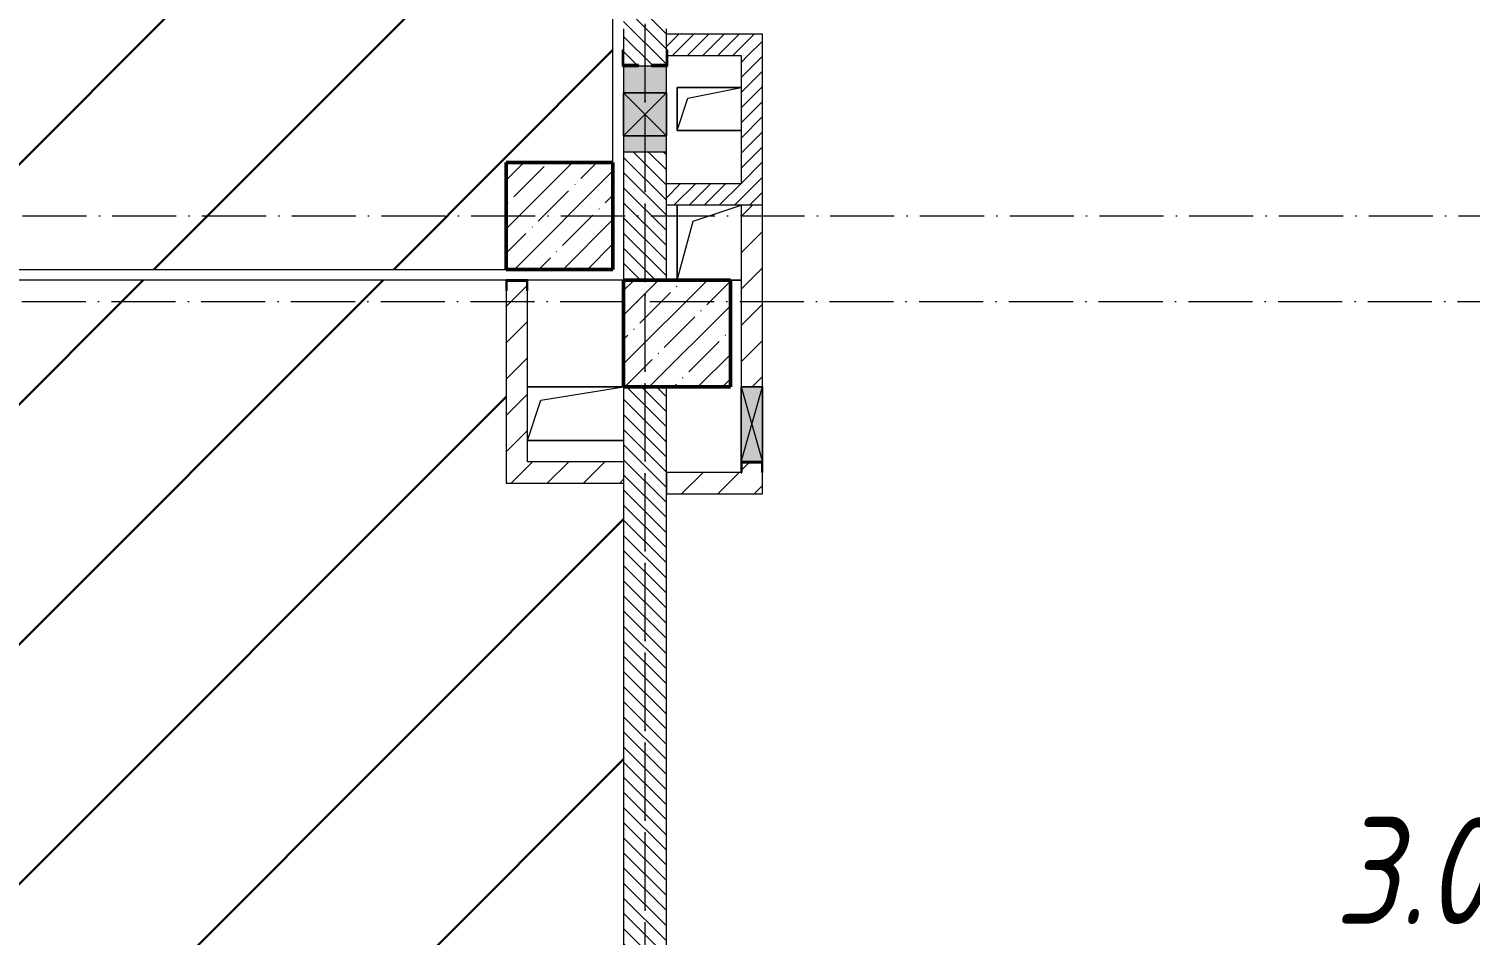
# Model space of a CAD drawing. Header units: millimetres. Extents: x 35697 to 388678, y -91946 to 171347.
# Drawn here: x 374236 to 380983, y -46997 to -42757 of the extents above; entities that cross this region are included whole.
import ezdxf

# ---------------------------------------------------------------- set-up
doc = ezdxf.new("R2010")
doc.units = ezdxf.units.MM
doc.linetypes.add('50_200_ШТРИХ_1Т_ш5_п1_п1_', pattern=[700, 500, -100, 0, -100])
for name, color, linetype, lineweight in [('2.1) ПГП окна 2.8 м', 5, 'Continuous', 30), ('A-DETL-GENF-OTLN', 7, 'Continuous', 9), ('A-FLOR-____-OTLN', 7, 'Continuous', 9), ('A-GENM-____-MCUT', 7, 'Continuous', 25), ('A-GENM-____-OTLN', 7, 'Continuous', 9), ('A-GENM-____-OTLN-1', 7, 'Continuous', 25), ('A-GLAZ-____-OTLN', 7, 'Continuous', 9), ('A-WALL-____-MCUT', 7, 'Continuous', 13), ('A-WALL-____-MCUT-3', 7, 'Continuous', 9), ('A-WALL-____-PATT-1', 7, 'Continuous', 9), ('A-WALL-FNSH-MCUT-1', 7, 'Continuous', 9), ('S-COLS-____-MCUT', 7, 'Continuous', 50), ('S-COLS-____-OTLN', 7, 'Continuous', 9), ('S-GRID-____-OTLN-1', 7, '50_200_ШТРИХ_1Т_ш5_п1_п1_', 9), ('Марки помещений', 7, 'Continuous', 9), ('стяжа', 7, 'Continuous', 30)]:
    doc.layers.add(name, color=color, linetype=linetype, lineweight=lineweight)
doc.styles.add('ISOCPEUR_I_2', font='isocpeui.ttf', dxfattribs={"width": 0.85, "height": 2.3})
pattern_1 = [(135, (283770.707, -86863.456), (-35.35534, -35.35534), [])]
pattern_2 = [(45, (-93500, -42681.04), (-114.04925, 114.04925), []), (45, (-93385.95, -42681.04), (-114.04925, 114.04925), [201.613, -40.323, 3.353, -36.97])]
pattern_3 = [(45, (-92950, -43231.04), (-114.04925, 114.04925), []), (45, (-92835.95, -43231.04), (-114.04925, 114.04925), [201.613, -40.323, 3.353, -36.97])]
pattern_4 = [(45, (283770.707, -86863.456), (-35.35534, 35.35534), [])]
pattern_5 = [(45, (283770.71, -86863.46), (-84.85281, 84.85281), [])]

# ---------------------------------------------------------------- blocks, each defined once
blk = doc.blocks.new('BSC_Колонна _Прямоугольная - 500х500-V117-АР1_План отверстий 3 этажа в осях 1-64_Ю-ЯЯ')
at = {"layer": 'S-COLS-____-OTLN'}
h = blk.add_hatch(dxfattribs=at)
h.set_pattern_fill('FP_122', color=256, style=0, pattern_type=2)
h.set_pattern_definition(pattern_2)
h.paths.add_polyline_path([(-250, -250), (250, -250), (250, 250), (-250, 250), (-250, 12)], flags=0)
at = {"layer": 'S-COLS-____-MCUT'}
for p, q in [((250, 250), (-250, 250)), ((-250, 250), (-250, -250)), ((250, -250), (250, 250)), ((-250, -250), (250, -250))]:
    blk.add_line(p, q, dxfattribs=at)
blk = doc.blocks.new('BSC_Колонна _Прямоугольная - 500х500-V122-АР1_План отверстий 3 этажа в осях 1-64_Ю-ЯЯ')
at = {"layer": 'S-COLS-____-OTLN'}
h = blk.add_hatch(dxfattribs=at)
h.set_pattern_fill('FP_127', color=256, style=0, pattern_type=2)
h.set_pattern_definition(pattern_3)
h.paths.add_polyline_path([(-250, -250), (250, -250), (250, 250), (-250, 250)], flags=0)
at = {"layer": 'S-COLS-____-MCUT'}
for p, q in [((250, 250), (-250, 250)), ((-250, 250), (-250, -250)), ((250, -250), (250, 250)), ((-250, -250), (250, -250))]:
    blk.add_line(p, q, dxfattribs=at)
blk = doc.blocks.new('154_Фахверк_СКБ_Швеллер - Тип_100_3960-28318856-АР1_План отверстий 3 этажа в осях 1-64_Ю-ЯЯ')
at = {"layer": 'A-GENM-____-MCUT'}
for p, q in [((175, 50), (125, 50)), ((125, 50), (125, -50)), ((128, 47), (175, 47)), ((128, -47), (128, 47)), ((175, 47), (175, 50)), ((125, -50), (175, -50)), ((175, -47), (128, -47)), ((175, -50), (175, -47))]:
    blk.add_line(p, q, dxfattribs=at)
blk = doc.blocks.new('AR_Отверстие Ниша - Лючок-32403213-АР1_План отверстий 3 этажа в осях 1-64_Ю-ЯЯ')
at = {"layer": 'A-GLAZ-____-OTLN'}
h = blk.add_hatch(color=256, dxfattribs=at)
h.paths.add_polyline_path([(200, -100), (200, 100), (125, 100), (125, -100)], flags=0)
h.paths.add_polyline_path([(-75, -31), (-75, 100), (-200, 100), (-200, -100), (-75, -100)], flags=0)
for p, q in [((-75, 100), (-200, 100)), ((200, 100), (125, 100)), ((200, -100), (200, 100)), ((-200, 31), (-200, -31)), ((-200, -100), (-75, -100)), ((125, -100), (200, -100))]:
    blk.add_line(p, q, dxfattribs=at)
blk = doc.blocks.new('Фахверк_СКБ_Уголок - 200_3960-28268576-АР1_План отверстий 3 этажа в осях 1-64_Ю-ЯЯ')
at = {"layer": 'A-GENM-____-MCUT'}
for p, q in [((200, 156), (125, 156)), ((125, 156), (125, 81)), ((131, 81), (131, 150)), ((131, 150), (200, 150)), ((200, 150), (200, 156)), ((125, 81), (131, 81)), ((131, 19), (125, 19)), ((125, 19), (125, -56)), ((131, -50), (131, 19)), ((125, -56), (200, -56)), ((200, -50), (131, -50)), ((200, -56), (200, -50))]:
    blk.add_line(p, q, dxfattribs=at)
blk = doc.blocks.new('AR_Отверстие прямоугольное _в стене_ - AR_Отверстие прямоугольное _в стене__ВК-32403182-АР1_План отверстий 3 этажа в осях 1-64_Ю-ЯЯ')
at = {"layer": 'A-GLAZ-____-OTLN'}
blk.add_hatch(color=256, dxfattribs=at).paths.add_polyline_path([(100, 100), (-100, 100), (-100, -100), (100, -100)], flags=0)
at = {"layer": 'A-DETL-GENF-OTLN'}
for p, q in [((-100, -100), (-100, 100)), ((-100, 100), (100, 100)), ((100, 100), (-100, -100)), ((-100, 100), (100, -100)), ((100, 100), (-100, 100)), ((-100, 100), (-100, -100)), ((100, 100), (100, -100)), ((100, -100), (100, 100)), ((100, -100), (-100, -100)), ((-100, -100), (100, -100))]:
    blk.add_line(p, q, dxfattribs=at)
blk = doc.blocks.new('AR_Отверстие прямоугольное _в плите_ - AR_Отверстие прямоугольное _в плите_-V172-АР1_План отверстий 3 этажа в осях 1-64_Ю-ЯЯ')
at = {"layer": 'A-GENM-____-OTLN'}
for p, q in [((150, 100), (-150, 100)), ((-150, 100), (-150, -100)), ((-100, 50), (150, 100)), ((-150, -100), (-100, 50)), ((-150, -100), (150, -100))]:
    blk.add_line(p, q, dxfattribs=at)
blk = doc.blocks.new('AR_Отверстие прямоугольное _в плите_ - AR_Отверстие прямоугольное _в плите_-30552830-АР1_План отверстий 3 этажа в осях 1-64_Ю-ЯЯ')
at = {"layer": 'A-GENM-____-OTLN'}
for p, q in [((225, 125), (-225, 125)), ((-162.5, 62.5), (225, 125)), ((-225, -125), (-162.5, 62.5)), ((-225, -125), (225, -125))]:
    blk.add_line(p, q, dxfattribs=at)
blk = doc.blocks.new('AR_Отверстие прямоугольное _в плите_ - AR_Отверстие прямоугольное _в плите_-30552583-АР1_План отверстий 3 этажа в осях 1-64_Ю-ЯЯ')
at = {"layer": 'A-GENM-____-OTLN'}
for p, q in [((-150, 175), (-150, -175)), ((-75, 100), (150, 175)), ((-150, -175), (-75, 100)), ((100, -175), (150, -175))]:
    blk.add_line(p, q, dxfattribs=at)
blk = doc.blocks.new('AR_Отверстие прямоугольное _в стене_ - AR_Отверстие прямоугольное _в стене__ОВ-36947615-АР1_План отверстий 3 этажа в осях 1-64_Ю-ЯЯ')
at = {"layer": 'A-GLAZ-____-OTLN'}
blk.add_hatch(color=256, dxfattribs=at).paths.add_polyline_path([(-175, -50), (175, -50), (175, 50), (-175, 50), (-175, -47)], flags=0)
at = {"layer": 'A-DETL-GENF-OTLN'}
for p, q in [((-175, 50), (175, 50)), ((175, 50), (-175, -50)), ((-175, 50), (175, -50)), ((175, 50), (-175, 50)), ((175, 50), (175, -50)), ((175, -50), (175, 50)), ((175, -50), (-175, -50)), ((-175, -50), (175, -50))]:
    blk.add_line(p, q, dxfattribs=at)
blk = doc.blocks.new('154_Фахверк_СКБ_Швеллер - Тип_100_3960_зеркало-28515619-АР1_План отверстий 3 этажа в осях 1-64_Ю-ЯЯ')
at = {"layer": 'A-GENM-____-MCUT'}
for p, q in [((175, 50), (125, 50)), ((125, 50), (125, -50)), ((128, 47), (175, 47)), ((128, -47), (128, 47)), ((175, 47), (175, 50)), ((125, -50), (175, -50)), ((175, -47), (128, -47)), ((175, -50), (175, -47))]:
    blk.add_line(p, q, dxfattribs=at)
blk = doc.blocks.new('BSC_Колонна _Прямоугольная - 500х500-V141-АР1_План отверстий 3 этажа в осях 1-64_А-ГГ')
at = {"layer": 'S-COLS-____-OTLN'}
h = blk.add_hatch(dxfattribs=at)
h.set_pattern_fill('FP_164', color=256, style=0, pattern_type=2)
h.set_pattern_definition(pattern_2)
h.paths.add_polyline_path([(-250, -250), (250, -250), (250, 250), (-250, 250), (-250, 194.5)], flags=0)
at = {"layer": 'S-COLS-____-MCUT'}
for p, q in [((250, 250), (-250, 250)), ((-250, 250), (-250, -250)), ((250, -250), (250, 250)), ((-250, -250), (250, -250))]:
    blk.add_line(p, q, dxfattribs=at)
blk = doc.blocks.new('BSC_Колонна _Прямоугольная - 500х500-V146-АР1_План отверстий 3 этажа в осях 1-64_А-ГГ')
at = {"layer": 'S-COLS-____-OTLN'}
h = blk.add_hatch(dxfattribs=at)
h.set_pattern_fill('FP_169', color=256, style=0, pattern_type=2)
h.set_pattern_definition(pattern_3)
h.paths.add_polyline_path([(-250, -250), (250, -250), (250, 250), (-250, 250)], flags=0)
at = {"layer": 'S-COLS-____-MCUT'}
for p, q in [((250, 250), (-250, 250)), ((-250, 250), (-250, -250)), ((250, -250), (250, 250)), ((-250, -250), (250, -250))]:
    blk.add_line(p, q, dxfattribs=at)
blk = doc.blocks.new('154_Фахверк_СКБ_Швеллер - Тип_100_3960-28318856-АР1_План отверстий 3 этажа в осях 1-64_А-ГГ')
at = {"layer": 'A-GENM-____-MCUT'}
for p, q in [((175, 50), (125, 50)), ((125, 50), (125, -50)), ((128, 47), (175, 47)), ((128, -47), (128, 47)), ((175, 47), (175, 50)), ((125, -50), (175, -50)), ((175, -47), (128, -47)), ((175, -50), (175, -47))]:
    blk.add_line(p, q, dxfattribs=at)
blk = doc.blocks.new('AR_Отверстие Ниша - Лючок-32403213-АР1_План отверстий 3 этажа в осях 1-64_А-ГГ')
at = {"layer": 'A-GLAZ-____-OTLN'}
h = blk.add_hatch(color=256, dxfattribs=at)
h.paths.add_polyline_path([(200, -100), (200, 100), (125, 100), (125, -100)], flags=0)
h.paths.add_polyline_path([(-75, -100), (-75, 100), (-200, 100), (-200, -100)], flags=0)
for p, q in [((-75, 100), (-200, 100)), ((200, 100), (125, 100)), ((200, -100), (200, 100)), ((-200, 31), (-200, -31)), ((-200, -100), (-75, -100)), ((125, -100), (200, -100))]:
    blk.add_line(p, q, dxfattribs=at)
blk = doc.blocks.new('Фахверк_СКБ_Уголок - 200_3960-28268576-АР1_План отверстий 3 этажа в осях 1-64_А-ГГ')
at = {"layer": 'A-GENM-____-MCUT'}
for p, q in [((200, 156), (125, 156)), ((125, 156), (125, 81)), ((131, 81), (131, 150)), ((131, 150), (200, 150)), ((200, 150), (200, 156)), ((125, 81), (131, 81)), ((131, 19), (125, 19)), ((125, 19), (125, -56)), ((131, -50), (131, 19)), ((125, -56), (200, -56)), ((200, -50), (131, -50)), ((200, -56), (200, -50))]:
    blk.add_line(p, q, dxfattribs=at)
blk = doc.blocks.new('AR_Отверстие прямоугольное _в стене_ - AR_Отверстие прямоугольное _в стене__ВК-32403182-АР1_План отверстий 3 этажа в осях 1-64_А-ГГ')
at = {"layer": 'A-GLAZ-____-OTLN'}
blk.add_hatch(color=256, dxfattribs=at).paths.add_polyline_path([(100, 100), (-100, 100), (-100, -100), (100, -100)], flags=0)
at = {"layer": 'A-DETL-GENF-OTLN'}
for p, q in [((-100, -100), (-100, 100)), ((-100, 100), (100, 100)), ((100, 100), (-100, -100)), ((-100, 100), (100, -100)), ((100, 100), (-100, 100)), ((-100, 100), (-100, -100)), ((100, 100), (100, -100)), ((100, -100), (100, 100)), ((100, -100), (-100, -100)), ((-100, -100), (100, -100))]:
    blk.add_line(p, q, dxfattribs=at)
blk = doc.blocks.new('AR_Отверстие прямоугольное _в плите_ - AR_Отверстие прямоугольное _в плите_-30423629-АР1_План отверстий 3 этажа в осях 1-64_А-ГГ')
at = {"layer": 'A-GENM-____-OTLN'}
for p, q in [((150, 100), (-150, 100)), ((-150, 100), (-150, -100)), ((-100, 50), (150, 100)), ((-150, -100), (-100, 50)), ((-150, -100), (150, -100))]:
    blk.add_line(p, q, dxfattribs=at)
blk = doc.blocks.new('AR_Отверстие прямоугольное _в плите_ - AR_Отверстие прямоугольное _в плите_-30552830-АР1_План отверстий 3 этажа в осях 1-64_А-ГГ')
at = {"layer": 'A-GENM-____-OTLN'}
for p, q in [((225, 125), (-225, 125)), ((-162.5, 62.5), (225, 125)), ((-225, -125), (-162.5, 62.5)), ((-225, -125), (225, -125))]:
    blk.add_line(p, q, dxfattribs=at)
blk = doc.blocks.new('AR_Отверстие прямоугольное _в плите_ - AR_Отверстие прямоугольное _в плите_-30552583-АР1_План отверстий 3 этажа в осях 1-64_А-ГГ')
at = {"layer": 'A-GENM-____-OTLN'}
for p, q in [((-150, 175), (-150, -175)), ((-75, 100), (150, 175)), ((-150, -175), (-75, 100)), ((100, -175), (150, -175))]:
    blk.add_line(p, q, dxfattribs=at)
blk = doc.blocks.new('AR_Отверстие прямоугольное _в стене_ - AR_Отверстие прямоугольное _в стене__ОВ-36947615-АР1_План отверстий 3 этажа в осях 1-64_А-ГГ')
at = {"layer": 'A-GLAZ-____-OTLN'}
blk.add_hatch(color=256, dxfattribs=at).paths.add_polyline_path([(-175, -50), (175, -50), (175, 50), (-175, 50), (-175, -47)], flags=0)
at = {"layer": 'A-DETL-GENF-OTLN'}
for p, q in [((-175, 50), (175, 50)), ((175, 50), (-175, -50)), ((-175, 50), (175, -50)), ((175, 50), (-175, 50)), ((175, 50), (175, -50)), ((175, -50), (175, 50)), ((175, -50), (-175, -50)), ((-175, -50), (175, -50))]:
    blk.add_line(p, q, dxfattribs=at)
blk = doc.blocks.new('154_Фахверк_СКБ_Швеллер - Тип_100_3960_зеркало-28515619-АР1_План отверстий 3 этажа в осях 1-64_А-ГГ')
at = {"layer": 'A-GENM-____-MCUT'}
for p, q in [((175, 50), (125, 50)), ((125, 50), (125, -50)), ((128, 47), (175, 47)), ((128, -47), (128, 47)), ((175, 47), (175, 50)), ((125, -50), (175, -50)), ((175, -47), (128, -47)), ((175, -50), (175, -47))]:
    blk.add_line(p, q, dxfattribs=at)
blk = doc.blocks.new('3эт')
at = {"layer": 'S-GRID-____-OTLN-1', "color": 251, "ltscale": 0.6, "true_color": 0x636466}
for p, q in [((377120.7, -46882.4), (377120.7, 4029.4)), ((377120.7, -91346.1), (377120.7, -36982.5)), ((358243, -43632.4), (387705.3, -43632.4)), ((358243, -43632.4), (387705.3, -43632.4)), ((351097.5, -44032.4), (387845.1, -44032.4))]:
    blk.add_line(p, q, dxfattribs=at)

msp = doc.modelspace()

# ---------------------------------------------------------------- hatches: boundary and pattern name
at = {"layer": '2.1) ПГП окна 2.8 м'}
h = msp.add_hatch(dxfattribs=at)
h.set_pattern_fill('ANSI31', color=5, scale=250)
edge = h.paths.add_edge_path()
edge.add_line((377020.7, -31682.4), (373020.7, -31682.4))
edge.add_line((373020.7, -31682.4), (372520.7, -31682.4))
edge.add_line((372520.7, -31682.4), (371919.3, -31682.4))
edge.add_line((371919.3, -31682.4), (369620.7, -31682.4))
edge.add_line((369620.7, -31682.4), (369585.7, -31682.4))
edge.add_line((369585.7, -31682.4), (369585.7, -31688.4))
edge.add_line((369585.7, -31688.4), (369205.7, -31688.4))
edge.add_line((369205.7, -31688.4), (369170.7, -31682.4))
edge.add_line((369170.7, -31682.4), (367470.7, -31682.4))
edge.add_line((367470.7, -31682.4), (367470.7, -31688.4))
edge.add_line((367470.7, -31688.4), (367395.7, -31688.4))
edge.add_line((367395.7, -31688.4), (367170.7, -31682.4))
edge.add_line((367170.7, -31682.4), (367170.7, -31917.4))
edge.add_line((367170.7, -31917.4), (367170.7, -32167.4))
edge.add_line((367170.7, -32167.4), (367170.7, -32507.4))
edge.add_line((367170.7, -32507.4), (367176.7, -32507.4))
edge.add_line((367176.7, -32507.4), (367176.7, -32582.4))
edge.add_line((367176.7, -32582.4), (367176.7, -32588.4))
edge.add_line((367176.7, -32588.4), (367176.7, -32657.4))
edge.add_line((367176.7, -32657.4), (367171.1, -33657.4))
edge.add_line((367171.1, -33657.4), (367176.7, -33657.4))
edge.add_line((367176.7, -33657.4), (367176.7, -33726.4))
edge.add_line((367176.7, -33726.4), (367176.7, -33732.4))
edge.add_line((367176.7, -33732.4), (367176.7, -33807.4))
edge.add_line((367176.7, -33807.4), (367170.7, -34682.4))
edge.add_line((367170.7, -34682.4), (367170.7, -35182.4))
edge.add_line((367170.7, -35182.4), (367170.7, -35657.4))
edge.add_line((367170.7, -35657.4), (367176.7, -35657.4))
edge.add_line((367176.7, -35657.4), (367176.7, -35732.4))
edge.add_line((367176.7, -35732.4), (367176.7, -35738.4))
edge.add_line((367176.7, -35738.4), (367170.7, -35762.4))
edge.add_line((367170.7, -35762.4), (367170.7, -35732.4))
edge.add_line((367170.7, -35732.4), (367130.7, -35732.4))
edge.add_line((367130.7, -35732.4), (367130.7, -35737.4))
edge.add_line((367130.7, -35737.4), (367010.7, -35737.4))
edge.add_line((367010.7, -35737.4), (366970.7, -35733.1))
edge.add_line((366970.7, -35733.1), (366970.7, -37532.4))
edge.add_line((366970.7, -37532.4), (367039.7, -37532.4))
edge.add_line((367039.7, -37532.4), (367101.7, -37532.4))
edge.add_line((367101.7, -37532.4), (367176.7, -37532.4))
edge.add_line((367176.7, -37532.4), (367176.7, -37607.4))
edge.add_line((367176.7, -37607.4), (367170.7, -38007.4))
edge.add_line((367170.7, -38007.4), (367176.7, -38007.4))
edge.add_line((367176.7, -38007.4), (367176.7, -38082.4))
edge.add_line((367176.7, -38082.4), (367170.7, -38112.4))
edge.add_line((367170.7, -38112.4), (367170.7, -38082.4))
edge.add_line((367170.7, -38082.4), (367101.7, -38082.4))
edge.add_line((367101.7, -38082.4), (367039.7, -38082.4))
edge.add_line((367039.7, -38082.4), (366970.7, -38082.4))
edge.add_line((366970.7, -38082.4), (366970.7, -39882.4))
edge.add_line((366970.7, -39882.4), (367010.7, -39882.4))
edge.add_line((367010.7, -39882.4), (367010.7, -39877.4))
edge.add_line((367010.7, -39877.4), (367130.7, -39877.4))
edge.add_line((367130.7, -39877.4), (367170.7, -39881.8))
edge.add_line((367170.7, -39881.8), (367170.7, -39852.4))
edge.add_line((367170.7, -39852.4), (367176.7, -39807.4))
edge.add_line((367176.7, -39807.4), (367176.7, -39876.4))
edge.add_line((367176.7, -39876.4), (367176.7, -39882.4))
edge.add_line((367176.7, -39882.4), (367176.7, -39957.4))
edge.add_line((367176.7, -39957.4), (367170.7, -40432.4))
edge.add_line((367170.7, -40432.4), (367170.7, -40932.4))
edge.add_line((367170.7, -40932.4), (367170.7, -41157.4))
edge.add_line((367170.7, -41157.4), (367176.7, -41157.4))
edge.add_line((367176.7, -41157.4), (367176.7, -41232.4))
edge.add_line((367176.7, -41232.4), (367176.7, -42857.4))
edge.add_line((367176.7, -42857.4), (367176.7, -42926.4))
edge.add_line((367176.7, -42926.4), (367176.7, -42932.4))
edge.add_line((367176.7, -42932.4), (367176.7, -43032.4))
edge.add_line((367176.7, -43032.4), (369320.7, -43032.4))
edge.add_line((369320.7, -43032.4), (369370.7, -43032.4))
edge.add_line((369370.7, -43032.4), (370420.7, -43032.4))
edge.add_line((370420.7, -43032.4), (371470.7, -43032.4))
edge.add_line((371470.7, -43032.4), (371570.7, -43032.4))
edge.add_line((371570.7, -43032.4), (371570.7, -43682.4))
edge.add_line((371570.7, -43682.4), (372070.7, -43682.4))
edge.add_line((372070.7, -43682.4), (372370.7, -43682.4))
edge.add_line((372370.7, -43682.4), (372520.7, -43682.4))
edge.add_line((372520.7, -43682.4), (372520.7, -43382.4))
edge.add_line((372520.7, -43382.4), (373020.7, -43382.4))
edge.add_line((373020.7, -43382.4), (373020.7, -43882.4))
edge.add_line((373020.7, -43882.4), (376470.7, -43882.4))
edge.add_line((376470.7, -43882.4), (376470.7, -43382.4))
edge.add_line((376470.7, -43382.4), (376970.7, -43382.4))
edge.add_line((376970.7, -43382.4), (376970.7, -42604.5))
edge.add_arc((376995.7, -42561.2), 50, 180, 240.04555, ccw=False)
edge.add_arc((376995.7, -42561.2), 50, 119.95445, 180, ccw=False)
edge.add_line((376970.7, -42517.9), (376970.7, -40032.4))
edge.add_line((376970.7, -40032.4), (376470.7, -40032.4))
edge.add_line((376470.7, -40032.4), (376470.7, -39532.4))
edge.add_line((376470.7, -39532.4), (376970.7, -39532.4))
edge.add_line((376970.7, -39532.4), (376970.7, -39832.4))
edge.add_line((376970.7, -39832.4), (380620.7, -39832.4))
edge.add_line((380620.7, -39832.4), (380620.7, -39582.4))
edge.add_line((380620.7, -39582.4), (380620.7, -37982.4))
edge.add_line((380620.7, -37982.4), (380620.7, -37582.4))
edge.add_line((380620.7, -37582.4), (378870.7, -37582.4))
edge.add_line((378870.7, -37582.4), (378820.7, -37582.4))
edge.add_line((378820.7, -37582.4), (378220.7, -37582.4))
edge.add_line((378220.7, -37582.4), (377120.7, -37582.4))
edge.add_line((377120.7, -37582.4), (377020.7, -37582.4))
edge.add_line((377020.7, -37582.4), (377020.7, -37382.4))
edge.add_line((377020.7, -37382.4), (377020.7, -36557.4))
edge.add_line((377020.7, -36557.4), (377014.7, -36557.4))
edge.add_line((377014.7, -36557.4), (377014.7, -36482.4))
edge.add_line((377014.7, -36482.4), (377016, -35482.4))
edge.add_line((377016, -35482.4), (377014.7, -35482.4))
edge.add_line((377014.7, -35482.4), (377014.7, -35407.4))
edge.add_line((377014.7, -35407.4), (377016.5, -34307.4))
edge.add_line((377016.5, -34307.4), (377014.7, -34307.4))
edge.add_line((377014.7, -34307.4), (377014.7, -34232.4))
edge.add_line((377014.7, -34232.4), (377017.4, -33082.4))
edge.add_line((377017.4, -33082.4), (377014.7, -33082.4))
edge.add_line((377014.7, -33082.4), (377014.7, -33007.4))
edge.add_line((377014.7, -33007.4), (377020.7, -31682.4))
h.paths.add_polyline_path([(372520.7, -34682.4), (373020.7, -34682.4), (373470.7, -34682.4), (373720.7, -34682.4), (373820.7, -34682.4), (373820.7, -36882.4), (372720.7, -36882.4), (372720.7, -38732.4), (373820.7, -38732.4), (373820.7, -40932.4), (373020.7, -40932.4), (372520.7, -40932.4), (372520.7, -40432.4), (372520.7, -35182.4)], flags=16)
h.paths.add_polyline_path([(373470.7, -34782.4), (373470.7, -34682.4), (373720.7, -34682.4), (373720.7, -34782.4), (373720.7, -36782.4), (373020.7, -36782.4), (373020.7, -35382.4), (373720.7, -35382.4), (373720.7, -34782.4)], flags=0)
h.paths.add_polyline_path([(373020.7, -35382.4), (373720.7, -35382.4), (373137.4, -35499.1), (373020.7, -36782.4)], flags=0)
h.paths.add_polyline_path([(373020.7, -38932.4), (373620.7, -38932.4), (373620.7, -40232.4), (373020.7, -40232.4)], flags=0)
h.paths.add_polyline_path([(368856.9, -39082.8), (370515.2, -39082.8), (370515.2, -37882.8), (368856.9, -37882.8)], flags=16)
h = msp.add_hatch(dxfattribs=at)
h.set_pattern_fill('ANSI31', color=5, scale=250)
h.paths.add_polyline_path([(376470.7, -43932.4), (373020.7, -43932.4), (373020.7, -44432.4), (373020.7, -49882.4), (373020.7, -50482.4), (373020.7, -55882.4), (373020.7, -56482.4), (373020.7, -60682.4), (373620.7, -60682.4), (373620.7, -61882.4), (373620.7, -62082.4), (373620.7, -63032.4), (373620.7, -64132.4), (373620.7, -64182.4), (373620.7, -64332.4), (373620.7, -64382.4), (373620.7, -65082.4), (373620.7, -65128.4), (373620.7, -65382.4), (373020.7, -65382.4), (373020.7, -67882.4), (373020.7, -68482.4), (373020.7, -74032.4), (373020.7, -74532.4), (373020.7, -77682.4), (373020.7, -77882.4), (373020.7, -80082.4), (373020.7, -80782.4), (373520.7, -80782.4), (373520.7, -81382.4), (373020.7, -81382.4), (373020.7, -84382.4), (373520.7, -84382.4), (373520.7, -84982.4), (373520.7, -87932.4), (373520.7, -88532.4), (374045.7, -88532.4), (374045.7, -88526.4), (374120.7, -88526.4), (375920.7, -88532.4), (375920.7, -88526.4), (375995.7, -88526.4), (376820.7, -88531.2), (376820.7, -88432.4), (377020.7, -88432.4), (377020.7, -88282.4), (377020.7, -87957.4), (377014.7, -87957.4), (377014.7, -87877.4), (377020.7, -87877.4), (377020.7, -87432.4), (377020.7, -86582.4), (377020.7, -86182.4), (377014.7, -86182.4), (377014.7, -86107.4), (377020.7, -85782.4), (377020.7, -85282.4), (377020.7, -82782.4), (377020.7, -81882.4), (377020.7, -81657.4), (377014.7, -81657.4), (377014.7, -81582.4), (377020.7, -80882.4), (377014.7, -80882.4), (377014.7, -80807.4), (377020.7, -80657.4), (377014.7, -80657.4), (377014.7, -80582.4), (377020.7, -79882.4), (377014.7, -79882.4), (377014.7, -79782.4), (377020.7, -79782.4), (377020.7, -79282.4), (377020.7, -78957.4), (377014.7, -78957.4), (377014.7, -78877.4), (377020.7, -78877.4), (377020.7, -78532.4), (377020.7, -77682.4), (377020.7, -77182.4), (377014.7, -77182.4), (377014.7, -77107.4), (377020.7, -76782.4), (377020.7, -76282.4), (377020.7, -73957.4), (377014.7, -73957.4), (377014.7, -73877.4), (377220.7, -73877.4), (377220.7, -72087.4), (377014.7, -72087.4), (377014.7, -72007.4), (377020.7, -71732.4), (377020.7, -71232.4), (377020.7, -70782.4), (377020.7, -70282.4), (377020.7, -69957.4), (377014.7, -69957.4), (377014.7, -69877.4), (377020.7, -69877.4), (377020.7, -69432.4), (377020.7, -68582.4), (377020.7, -68182.4), (377014.7, -68182.4), (377014.7, -68107.4), (377020.7, -67782.4), (377020.7, -67282.4), (377020.7, -65882.4), (377020.7, -64882.4), (377020.7, -64557.4), (377014.7, -64557.4), (377014.7, -64477.4), (377220.7, -64477.4), (377220.7, -63587.4), (377014.7, -63587.4), (377014.7, -63507.4), (377020.7, -62582.4), (377020.7, -62182.4), (377020.7, -62082.4), (377020.7, -61882.4), (377020.7, -61782.4), (377020.7, -61282.4), (377020.7, -60957.4), (377014.7, -60957.4), (377014.7, -60877.4), (377020.7, -60877.4), (377020.7, -60332.4), (377020.7, -59482.4), (377020.7, -59182.4), (377014.7, -59182.4), (377014.7, -59107.4), (377020.7, -58782.4), (377020.7, -58282.4), (377020.7, -58057.4), (377014.7, -58057.4), (377014.7, -57982.4), (377089.7, -57982.4), (377220.7, -57982.4), (377220.7, -56182.4), (377151.7, -56182.4), (377089.7, -56182.4), (377014.7, -56182.4), (377014.7, -56107.4), (377020.7, -55957.4), (377014.7, -55957.4), (377014.7, -55882.4), (377020.7, -55852.4), (377020.7, -55882.4), (377089.7, -55882.4), (377220.7, -55882.4), (377220.7, -54087.4), (377014.7, -54087.4), (377014.7, -54007.4), (377020.7, -52782.4), (377020.7, -52282.4), (377020.7, -51957.4), (377014.7, -51957.4), (377014.7, -51877.4), (377020.7, -51877.4), (377020.7, -51382.4), (377020.7, -50732.4), (377020.7, -50182.4), (377014.7, -50182.4), (377014.7, -50107.4), (377020.7, -49782.4), (377020.7, -49282.4), (377020.7, -48857.4), (377020.7, -48357.4), (377020.7, -44882.4), (376470.7, -44882.4)])
h.paths.add_polyline_path([(374346.2, -70033.3), (375979.7, -70033.3), (375979.7, -68833.3), (374346.2, -68833.3)], flags=24)
h.paths.add_polyline_path([(374177.1, -49502.6), (375835.4, -49502.6), (375835.4, -48302.6), (374177.1, -48302.6)], flags=24)
at = {"layer": 'A-WALL-____-PATT-1'}
h = msp.add_hatch(dxfattribs=at)
h.set_pattern_fill('FP_9', color=256, style=0, pattern_type=2)
h.set_pattern_definition(pattern_1)
h.paths.add_polyline_path([(377020.7, -43932.4), (377220.7, -43932.4), (377220.7, -43332.4), (377020.7, -43332.4), (377020.7, -43363.1)], flags=0)
h.paths.add_polyline_path([(377089.7, -42932.4), (377151.7, -42932.4), (377151.7, -42926.4), (377220.7, -42926.4), (377219.7, -42688.4), (377151.7, -42688.4), (377151.7, -42682.4), (377089.7, -42682.4), (377089.7, -42688.4), (377020.7, -42688.4), (377020.7, -42926.4), (377089.7, -42926.4)], flags=0)
h.paths.add_polyline_path([(377089.7, -40982.4), (377151.7, -40982.4), (377151.7, -40976.4), (377220.7, -40976.4), (377220.7, -40582.4), (377020.7, -40582.4), (377020.7, -40976.4), (377089.7, -40976.4)], flags=0)
h = msp.add_hatch(dxfattribs=at)
h.set_pattern_fill('FP_6', color=256, style=0, pattern_type=2)
h.set_pattern_definition(pattern_1)
h.paths.add_polyline_path([(377020.7, -43932.4), (377220.7, -43932.4), (377220.7, -43332.4), (377020.7, -43332.4)], flags=0)
h.paths.add_polyline_path([(377151.7, -42932.4), (377151.7, -42926.4), (377220.7, -42926.4), (377219.7, -42688.4), (377151.7, -42688.4), (377151.7, -42682.4), (377089.7, -42682.4), (377089.7, -42688.4), (377020.7, -42688.4), (377020.7, -42926.4), (377089.7, -42926.4), (377089.7, -42932.4)], flags=0)
h.paths.add_polyline_path([(377151.7, -40982.4), (377151.7, -40976.4), (377220.7, -40976.4), (377220.7, -40582.4), (377020.7, -40582.4), (377020.7, -40976.4), (377089.7, -40976.4), (377089.7, -40982.4)], flags=0)
h = msp.add_hatch(dxfattribs=at)
h.set_pattern_fill('FP_8', color=256, style=0, pattern_type=2)
h.set_pattern_definition(pattern_4)
h.paths.add_polyline_path([(377670.7, -42882.4), (377670.7, -42782.4), (377220.7, -42782.4), (377220.7, -42857.4), (377226.7, -42857.4), (377226.7, -42882.4), (377570.7, -42882.4)], flags=0)
h = msp.add_hatch(dxfattribs=at)
h.set_pattern_fill('FP_5', color=256, style=0, pattern_type=2)
h.set_pattern_definition(pattern_4)
h.paths.add_polyline_path([(377670.7, -42882.4), (377670.7, -42782.4), (377220.7, -42782.4), (377220.7, -42857.4), (377226.7, -42857.4), (377226.7, -42882.4), (377570.7, -42882.4)], flags=0)
h = msp.add_hatch(dxfattribs=at)
h.set_pattern_fill('FP_8', color=256, style=0, pattern_type=2)
h.set_pattern_definition(pattern_4)
h.paths.add_polyline_path([(377670.7, -43482.4), (377670.7, -42882.4), (377570.7, -42882.4), (377570.7, -43482.4)], flags=0)
h = msp.add_hatch(dxfattribs=at)
h.set_pattern_fill('FP_5', color=256, style=0, pattern_type=2)
h.set_pattern_definition(pattern_4)
h.paths.add_polyline_path([(377670.7, -43482.4), (377670.7, -42882.4), (377570.7, -42882.4), (377570.7, -43482.4)], flags=0)
h = msp.add_hatch(dxfattribs=at)
h.set_pattern_fill('FP_8', color=256, style=0, pattern_type=2)
h.set_pattern_definition(pattern_4)
h.paths.add_polyline_path([(377670.7, -43582.4), (377670.7, -43482.4), (377220.7, -43482.4), (377220.7, -43582.4), (377432.3, -43582.4)], flags=0)
h = msp.add_hatch(dxfattribs=at)
h.set_pattern_fill('FP_5', color=256, style=0, pattern_type=2)
h.set_pattern_definition(pattern_4)
h.paths.add_polyline_path([(377670.7, -43582.4), (377670.7, -43482.4), (377220.7, -43482.4), (377220.7, -43582.4), (377432.6, -43582.4)], flags=0)
h = msp.add_hatch(dxfattribs=at)
h.set_pattern_fill('FP_7', color=256, style=0, pattern_type=2)
h.set_pattern_definition(pattern_5)
h.paths.add_polyline_path([(377620.7, -44832.4), (377667.7, -44832.4), (377667.7, -44785.4), (377573.7, -44785.4), (377573.7, -44832.4)], flags=0)
h.paths.add_polyline_path([(377570.7, -44432.4), (377670.7, -44432.4), (377670.7, -43582.4), (377570.7, -43582.4)], flags=0)
h = msp.add_hatch(dxfattribs=at)
h.set_pattern_fill('FP_4', color=256, style=0, pattern_type=2)
h.set_pattern_definition(pattern_5)
h.paths.add_polyline_path([(377620.7, -44832.4), (377667.7, -44832.4), (377667.7, -44785.4), (377573.7, -44785.4), (377573.7, -44832.4)], flags=0)
h.paths.add_polyline_path([(377570.7, -44432.4), (377670.7, -44432.4), (377670.7, -43582.4), (377570.7, -43582.4)], flags=0)
h = msp.add_hatch(dxfattribs=at)
h.set_pattern_fill('FP_7', color=256, style=0, pattern_type=2)
h.set_pattern_definition(pattern_5)
h.paths.add_polyline_path([(376570.7, -44882.4), (376570.7, -43982.4), (376567.7, -43982.4), (376567.7, -43935.4), (376473.7, -43935.4), (376473.7, -43982.4), (376470.7, -43982.4), (376470.7, -44882.4)], flags=0)
h = msp.add_hatch(dxfattribs=at)
h.set_pattern_fill('FP_4', color=256, style=0, pattern_type=2)
h.set_pattern_definition(pattern_5)
h.paths.add_polyline_path([(376470.7, -44882.4), (376570.7, -44882.4), (376570.7, -43982.4), (376567.7, -43982.4), (376567.7, -43935.4), (376473.7, -43935.4), (376473.7, -43982.4), (376470.7, -43982.4), (376470.7, -44847.9)], flags=0)
h = msp.add_hatch(dxfattribs=at)
h.set_pattern_fill('FP_6', color=256, style=0, pattern_type=2)
h.set_pattern_definition(pattern_1)
h.paths.add_polyline_path([(377220.7, -49282.4), (377220.7, -48857.4), (377020.7, -48857.4), (377020.7, -49282.4)], flags=0)
h.paths.add_polyline_path([(377220.7, -48357.4), (377220.7, -44432.4), (377020.7, -44432.4), (377020.7, -48357.4)], flags=0)
h = msp.add_hatch(dxfattribs=at)
h.set_pattern_fill('FP_7', color=256, style=0, pattern_type=2)
h.set_pattern_definition(pattern_5)
h.paths.add_polyline_path([(377020.7, -44882.4), (377020.7, -44782.4), (376570.7, -44782.4), (376570.7, -44882.4)], flags=0)
h = msp.add_hatch(dxfattribs=at)
h.set_pattern_fill('FP_4', color=256, style=0, pattern_type=2)
h.set_pattern_definition(pattern_5)
h.paths.add_polyline_path([(377020.7, -44882.4), (377020.7, -44782.4), (376570.7, -44782.4), (376570.7, -44882.4)], flags=0)
h = msp.add_hatch(dxfattribs=at)
h.set_pattern_fill('FP_7', color=256, style=0, pattern_type=2)
h.set_pattern_definition(pattern_5)
h.paths.add_polyline_path([(377220.7, -44932.4), (377670.7, -44932.4), (377670.7, -44832.4), (377220.7, -44832.4)], flags=0)
h = msp.add_hatch(dxfattribs=at)
h.set_pattern_fill('FP_4', color=256, style=0, pattern_type=2)
h.set_pattern_definition(pattern_5)
h.paths.add_polyline_path([(377220.7, -44932.4), (377670.7, -44932.4), (377670.7, -44832.4), (377220.7, -44832.4), (377220.7, -44847.9)], flags=0)

# ---------------------------------------------------------------- linework, layer by layer
at = {"layer": 'A-FLOR-____-OTLN'}
for p, q in [((376970.7, -43382.4), (376970.7, -40032.4)), ((376970.7, -43382.4), (376970.7, -40032.4)), ((377270.7, -43032.4), (377570.7, -43032.4)), ((377270.7, -43232.4), (377270.7, -43032.4)), ((377270.7, -43032.4), (377570.7, -43032.4)), ((377270.7, -43232.4), (377270.7, -43032.4)), ((377570.7, -43232.4), (377270.7, -43232.4)), ((377570.7, -43232.4), (377270.7, -43232.4)), ((377270.7, -43932.4), (377270.7, -43582.4)), ((377270.7, -43932.4), (377270.7, -43582.4)), ((373020.7, -43882.4), (376470.7, -43882.4)), ((373020.7, -43882.4), (376470.7, -43882.4)), ((376470.7, -43932.4), (373020.7, -43932.4)), ((376470.7, -43932.4), (373020.7, -43932.4)), ((377020.7, -43932.4), (376570.7, -43932.4)), ((377020.7, -43932.4), (376570.7, -43932.4)), ((377570.7, -43932.4), (377520.7, -43932.4)), ((377570.7, -43932.4), (377520.7, -43932.4)), ((376570.7, -44432.4), (377020.7, -44432.4)), ((376570.7, -44432.4), (377020.7, -44432.4)), ((377020.7, -44682.4), (376570.7, -44682.4)), ((377020.7, -44682.4), (376570.7, -44682.4))]:
    msp.add_line(p, q, dxfattribs=at)
at = {"layer": 'A-WALL-____-MCUT'}
for p, q in [((377020.7, -42757.4), (377020.7, -42857.4)), ((377220.7, -42857.4), (377220.7, -42757.4)), ((377020.7, -43332.4), (377020.7, -43932.4)), ((377220.7, -43932.4), (377220.7, -43332.4))]:
    msp.add_line(p, q, dxfattribs=at)
at = {"layer": 'A-WALL-____-MCUT-3'}
for p, q in [((377020.7, -42757.4), (377020.7, -42857.4)), ((377220.7, -42857.4), (377220.7, -42757.4)), ((377020.7, -43332.4), (377020.7, -43932.4)), ((377220.7, -43932.4), (377220.7, -43332.4)), ((377020.7, -44432.4), (377020.7, -48357.4)), ((377220.7, -48357.4), (377220.7, -44432.4))]:
    msp.add_line(p, q, dxfattribs=at)
at = {"layer": 'A-WALL-FNSH-MCUT-1'}
for p, q in [((377670.7, -42782.4), (377220.7, -42782.4)), ((377670.7, -42782.4), (377220.7, -42782.4)), ((377670.7, -44432.4), (377670.7, -42782.4)), ((377670.7, -44432.4), (377670.7, -42782.4)), ((377226.7, -42882.4), (377570.7, -42882.4)), ((377226.7, -42882.4), (377570.7, -42882.4)), ((377570.7, -42882.4), (377570.7, -43482.4)), ((377570.7, -42882.4), (377570.7, -43482.4)), ((377570.7, -43482.4), (377220.7, -43482.4)), ((377570.7, -43482.4), (377220.7, -43482.4)), ((377670.7, -43582.4), (377220.7, -43582.4)), ((377670.7, -43582.4), (377220.7, -43582.4)), ((377570.7, -43582.4), (377570.7, -44432.4)), ((377570.7, -43582.4), (377570.7, -44432.4)), ((376470.7, -43982.4), (376470.7, -44882.4)), ((376470.7, -43982.4), (376470.7, -44882.4)), ((376570.7, -44782.4), (376570.7, -43982.4)), ((376570.7, -44782.4), (376570.7, -43982.4)), ((377020.7, -44782.4), (376570.7, -44782.4)), ((377020.7, -44782.4), (376570.7, -44782.4)), ((377570.7, -44832.4), (377220.7, -44832.4)), ((377570.7, -44832.4), (377220.7, -44832.4)), ((377220.7, -44832.4), (377220.7, -44932.4)), ((377670.7, -44932.4), (377670.7, -44832.4)), ((377670.7, -44932.4), (377670.7, -44832.4)), ((376470.7, -44882.4), (377020.7, -44882.4)), ((376470.7, -44882.4), (377020.7, -44882.4)), ((377220.7, -44932.4), (377670.7, -44932.4)), ((377220.7, -44932.4), (377670.7, -44932.4))]:
    msp.add_line(p, q, dxfattribs=at)

# ---------------------------------------------------------------- block references
at = {"layer": 'A-GENM-____-OTLN'}
for name, p in [('AR_Отверстие прямоугольное _в плите_ - AR_Отверстие прямоугольное _в плите_-V172-АР1_План отверстий 3 этажа в осях 1-64_Ю-ЯЯ', (377420.7, -43132.4)), ('AR_Отверстие прямоугольное _в плите_ - AR_Отверстие прямоугольное _в плите_-30423629-АР1_План отверстий 3 этажа в осях 1-64_А-ГГ', (377420.7, -43132.4)), ('AR_Отверстие прямоугольное _в плите_ - AR_Отверстие прямоугольное _в плите_-30552583-АР1_План отверстий 3 этажа в осях 1-64_Ю-ЯЯ', (377420.7, -43757.4)), ('AR_Отверстие прямоугольное _в плите_ - AR_Отверстие прямоугольное _в плите_-30552583-АР1_План отверстий 3 этажа в осях 1-64_А-ГГ', (377420.7, -43757.4)), ('AR_Отверстие прямоугольное _в плите_ - AR_Отверстие прямоугольное _в плите_-30552830-АР1_План отверстий 3 этажа в осях 1-64_Ю-ЯЯ', (376795.7, -44557.4)), ('AR_Отверстие прямоугольное _в плите_ - AR_Отверстие прямоугольное _в плите_-30552830-АР1_План отверстий 3 этажа в осях 1-64_А-ГГ', (376795.7, -44557.4))]:
    msp.add_blockref(name, p, dxfattribs=at)
at = {"layer": 'A-GENM-____-OTLN-1'}
for name, p, rotation in [('Фахверк_СКБ_Уголок - 200_3960-28268576-АР1_План отверстий 3 этажа в осях 1-64_Ю-ЯЯ', (377170.7, -43057.4), 89.9999999999999), ('Фахверк_СКБ_Уголок - 200_3960-28268576-АР1_План отверстий 3 этажа в осях 1-64_А-ГГ', (377170.7, -43057.4), 89.9999999999999), ('154_Фахверк_СКБ_Швеллер - Тип_100_3960-28318856-АР1_План отверстий 3 этажа в осях 1-64_Ю-ЯЯ', (376520.7, -43807.4), 270), ('154_Фахверк_СКБ_Швеллер - Тип_100_3960-28318856-АР1_План отверстий 3 этажа в осях 1-64_А-ГГ', (376520.7, -43807.4), 270), ('154_Фахверк_СКБ_Швеллер - Тип_100_3960_зеркало-28515619-АР1_План отверстий 3 этажа в осях 1-64_Ю-ЯЯ', (377620.7, -44657.4), 269.9999999999966), ('154_Фахверк_СКБ_Швеллер - Тип_100_3960_зеркало-28515619-АР1_План отверстий 3 этажа в осях 1-64_А-ГГ', (377620.7, -44657.4), 269.9999999999966)]:
    msp.add_blockref(name, p, dxfattribs=dict(at, rotation=rotation))
at = {"layer": 'A-GLAZ-____-OTLN'}
for name, p, rotation in [('AR_Отверстие Ниша - Лючок-32403213-АР1_План отверстий 3 этажа в осях 1-64_Ю-ЯЯ', (377120.7, -43132.4), 269.9999999999999), ('AR_Отверстие Ниша - Лючок-32403213-АР1_План отверстий 3 этажа в осях 1-64_А-ГГ', (377120.7, -43132.4), 269.9999999999999), ('AR_Отверстие прямоугольное _в стене_ - AR_Отверстие прямоугольное _в стене__ВК-32403182-АР1_План отверстий 3 этажа в осях 1-64_Ю-ЯЯ', (377120.7, -43157.4), 269.9999999999999), ('AR_Отверстие прямоугольное _в стене_ - AR_Отверстие прямоугольное _в стене__ВК-32403182-АР1_План отверстий 3 этажа в осях 1-64_А-ГГ', (377120.7, -43157.4), 269.9999999999999), ('AR_Отверстие прямоугольное _в стене_ - AR_Отверстие прямоугольное _в стене__ОВ-36947615-АР1_План отверстий 3 этажа в осях 1-64_Ю-ЯЯ', (377620.7, -44607.4), 89.99999999999659), ('AR_Отверстие прямоугольное _в стене_ - AR_Отверстие прямоугольное _в стене__ОВ-36947615-АР1_План отверстий 3 этажа в осях 1-64_А-ГГ', (377620.7, -44607.4), 89.99999999999659)]:
    msp.add_blockref(name, p, dxfattribs=dict(at, rotation=rotation))
at = {"layer": 'S-COLS-____-OTLN'}
for name, p in [('BSC_Колонна _Прямоугольная - 500х500-V122-АР1_План отверстий 3 этажа в осях 1-64_Ю-ЯЯ', (376720.7, -43632.4)), ('BSC_Колонна _Прямоугольная - 500х500-V146-АР1_План отверстий 3 этажа в осях 1-64_А-ГГ', (376720.7, -43632.4)), ('BSC_Колонна _Прямоугольная - 500х500-V117-АР1_План отверстий 3 этажа в осях 1-64_Ю-ЯЯ', (377270.7, -44182.4)), ('BSC_Колонна _Прямоугольная - 500х500-V141-АР1_План отверстий 3 этажа в осях 1-64_А-ГГ', (377270.7, -44182.4))]:
    msp.add_blockref(name, p, dxfattribs=at)
at = {"layer": 'стяжа'}
msp.add_blockref('3эт', (0, 0), dxfattribs=at)

# ---------------------------------------------------------------- texts
at = {"layer": 'Марки помещений', "insert": (380348.5, -46444.8), "char_height": 500, "width": 785.654, "attachment_point": 1, "style": 'ISOCPEUR_I_2'}
msp.add_mtext('3.027', dxfattribs=at)

doc.saveas('drawing.dxf')
